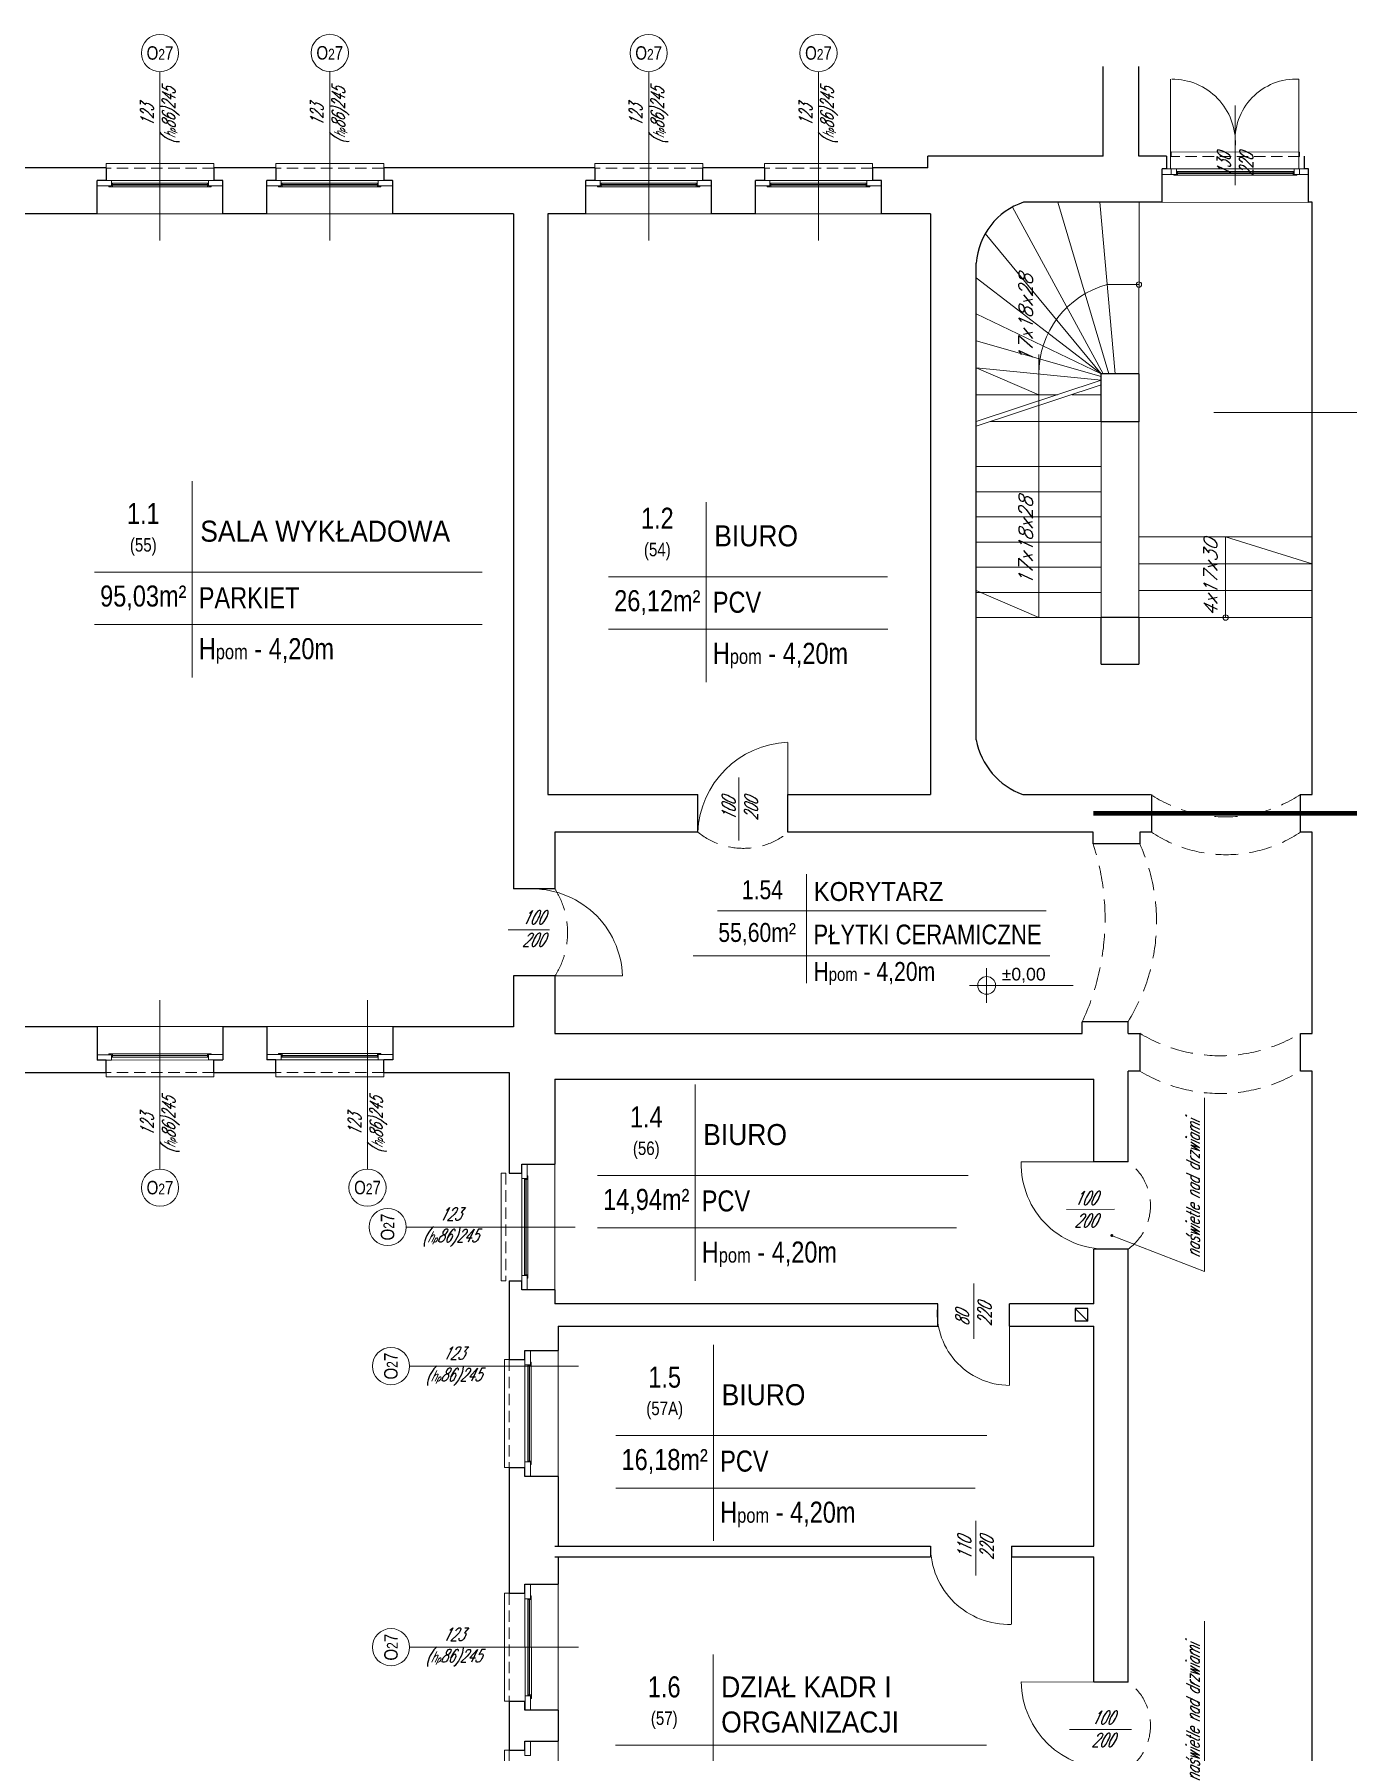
# Model space of a CAD drawing. Header units: millimetres. Extents: x -18485 to 40303, y -22087 to 35064.
# Drawn here: x 6139 to 7601, y 17283 to 19194 of the extents above; entities that cross this region are included whole.
import ezdxf
from ezdxf.enums import TextEntityAlignment as Align

# ---------------------------------------------------------------- set-up
doc = ezdxf.new("R2010")
doc.units = ezdxf.units.MM
doc.linetypes.add('ACAD_ISO12W100', pattern=[21, 12, -3, 0, -3, 0, -3])
doc.linetypes.add('DASHED', pattern=[19.05, 12.7, -6.35])
doc.layers.get('0').update_dxf_attribs({"lineweight": 25})
for name, color, linetype, lineweight in [('01 parter - ściany', 2, 'Continuous', 25), ('03-01_okna', 5, 'Continuous', 15), ('03_drzwi', 1, 'Continuous', 0), ('04-1_widok', 251, 'Continuous', 5), ('04-2_nad', 251, 'DASHED', 5), ('05-03_opis', 10, 'Continuous', 5), ('inw03-02_schody', 6, 'Continuous', 5)]:
    doc.layers.add(name, color=color, linetype=linetype, lineweight=lineweight)
doc.styles.add('arial', font='arial.ttf')
doc.styles.add('ariel', font='arial.ttf', dxfattribs={"width": 0.8})
doc.styles.add('ariel_wym', font='simplex.shx', dxfattribs={"width": 0.65, "oblique": 25})

# ---------------------------------------------------------------- blocks, each defined once
blk = doc.blocks.new('kota rzutowa')
at = {"ltscale": 0.5}
for p, q in [((0, -20.6), (0, 20.6)), ((-20.6, 0), (102.8, 0))]:
    blk.add_line(p, q, dxfattribs=at)
blk.add_circle((0, 0), 10.6, dxfattribs=at)
at = {"ltscale": 0.5, "style": 'arial'}
blk.add_attdef('POZ._POSADKI_WYKOŃCZONWJ', text='', height=15, dxfattribs=at).set_placement((17.9, 1.4), align=Align.BOTTOM_LEFT)
blk.add_attdef('POZ._POSADZKI_KONSTRUKCJA', text='', height=15, dxfattribs=at).set_placement((17, -5), align=Align.TOP_LEFT)

msp = doc.modelspace()

# ---------------------------------------------------------------- hatches: boundary and pattern name
at = {"layer": '03_drzwi'}
h = msp.add_hatch(color=256, dxfattribs=at)
edge = h.paths.add_edge_path()
edge.add_arc((7338.3, 17857.1), 1.77, 0, 360)

# ---------------------------------------------------------------- linework, layer by layer
at = {"layer": '01 parter - ściany'}
for p, q in [((7328.6, 19058.5), (7328.6, 19158.5)), ((7368.4, 19058.5), (7368.4, 19158.5)), ((6218.6, 19045.5), (5995, 19045.5)), ((6218.6, 19045.5), (6218.6, 19031.5)), ((6407.6, 19045.5), (6338.7, 19045.5)), ((6338.7, 19045.5), (6338.7, 19031.5)), ((6407.6, 19045.5), (6407.6, 19031.5)), ((6762.7, 19045.5), (6527.7, 19045.5)), ((6527.7, 19045.5), (6527.7, 19031.5)), ((6762.7, 19045.5), (6762.7, 19031.5)), ((6951.7, 19045.5), (6882.7, 19045.5)), ((6882.7, 19045.5), (6882.7, 19031.5)), ((6951.7, 19045.5), (6951.7, 19031.5)), ((7133.3, 19045.5), (7071.7, 19045.5)), ((7071.7, 19045.5), (7071.7, 19031.5)), ((7328.6, 19058.5), (7133.3, 19058.5)), ((7133.3, 19045.5), (7133.3, 19058.5)), ((7399.2, 19058.5), (7368.4, 19058.5)), ((7394.3, 19007.4), (7394.3, 19044.4)), ((7399.2, 19044.4), (7394.3, 19044.4)), ((7399.2, 19058.5), (7399.2, 19044.4)), ((7552.4, 19058.5), (7552.4, 19044.4)), ((7557.2, 19044.4), (7552.4, 19044.4)), ((7557.2, 19007.4), (7557.2, 19044.4)), ((6208.7, 18994.5), (6208.7, 19031.5)), ((6218.6, 19031.5), (6208.7, 19031.5)), ((6348.6, 19031.5), (6338.7, 19031.5)), ((6348.7, 18994.5), (6348.7, 19031.5)), ((6397.7, 18994.5), (6397.7, 19031.5)), ((6407.6, 19031.5), (6397.7, 19031.5)), ((6537.6, 19031.5), (6527.7, 19031.5)), ((6537.7, 18994.5), (6537.7, 19031.5)), ((6752.7, 18994.5), (6752.7, 19031.5)), ((6762.7, 19031.5), (6752.7, 19031.5)), ((6892.7, 19031.5), (6882.7, 19031.5)), ((6892.7, 18994.5), (6892.7, 19031.5)), ((6941.7, 18994.5), (6941.7, 19031.5)), ((6951.7, 19031.5), (6941.7, 19031.5)), ((7081.7, 19031.5), (7071.7, 19031.5)), ((7081.7, 18994.5), (7081.7, 19031.5)), ((7394.3, 19007.4), (7240, 19007.4)), ((7561.3, 19007.5), (7557.2, 19007.4)), ((7561.3, 18348.1), (7561.3, 19007.5)), ((6208.7, 18994.5), (6005, 18994.5)), ((6397.7, 18994.5), (6348.7, 18994.5)), ((6672.3, 18994.5), (6537.7, 18994.5)), ((6672.3, 18994.5), (6672.3, 18242.9)), ((6752.7, 18994.5), (6710.3, 18994.5)), ((6710.3, 18994.5), (6710.3, 18348.1)), ((6941.7, 18994.5), (6892.7, 18994.5)), ((7136.4, 18994.5), (7081.7, 18994.5)), ((7136.4, 18994.5), (7136.4, 18348.1)), ((7187.4, 18409), (7187.4, 18939.7)), ((7326.4, 18763.1), (7326.4, 18816.3)), ((7368.4, 18816.3), (7326.4, 18816.3)), ((7368.4, 18816.3), (7368.4, 18763)), ((7368.4, 18763), (7326.4, 18763)), ((7326.4, 18493.1), (7326.4, 18545)), ((7368.4, 18545), (7326.4, 18545)), ((7368.4, 18545), (7368.4, 18493.1)), ((7326.4, 18493.1), (7368.4, 18493.1)), ((6710.3, 18348.1), (6877.4, 18348.1)), ((6877.4, 18306.1), (6877.4, 18348.1)), ((6877.4, 18306.1), (6877.4, 18348.1)), ((6977.4, 18348.1), (7136.4, 18348.1)), ((6977.4, 18306.1), (6977.4, 18348.1)), ((7239.3, 18348.1), (7381.4, 18348.1)), ((7382.3, 18348.1), (7382.3, 18306.1)), ((7548.3, 18306.1), (7548.3, 18348.1)), ((7548.3, 18348.1), (7561.3, 18348.1)), ((6877.4, 18306.2), (6718.3, 18306.1)), ((6718.3, 18306.1), (6718.3, 18242.9)), ((7317.4, 18306.1), (6977.4, 18306.1)), ((7317.4, 18293.1), (7317.4, 18306.1)), ((7382.3, 18306.1), (7369.3, 18306.1)), ((7369.3, 18306.1), (7369.3, 18293.1)), ((7561.3, 18306.1), (7548.3, 18306.1)), ((7561.3, 18082.1), (7561.3, 18306.1)), ((7368.4, 18293.1), (7317.4, 18293.1)), ((7369.3, 18293.1), (7318.3, 18293.1)), ((6718.3, 18242.9), (6672.3, 18242.9)), ((6672.3, 18146), (6672.3, 18089.5)), ((6718.3, 18146), (6672.3, 18146)), ((6718.3, 18146), (6718.3, 18082.1)), ((6208.7, 18089.5), (6005, 18089.5)), ((6208.7, 18089.5), (6208.7, 18052.4)), ((6397.7, 18089.5), (6348.7, 18089.5)), ((6348.7, 18089.5), (6348.7, 18052.5)), ((6397.7, 18089.5), (6397.7, 18052.6)), ((6672.3, 18089.5), (6537.7, 18089.5)), ((6537.7, 18089.5), (6537.7, 18052.6)), ((7356.3, 18095.1), (7305.3, 18095.1)), ((7305.3, 18082.1), (7305.3, 18095.1)), ((7356.3, 18082.1), (7356.3, 18095.1)), ((6718.3, 18082.1), (7305.3, 18082.1)), ((7356.3, 18082.1), (7369.3, 18082.1)), ((7356.3, 18082.1), (7369.3, 18082.1)), ((7369.3, 18082.1), (7369.3, 18040.1)), ((7548.3, 18040.1), (7548.3, 18082.1)), ((7548.3, 18082.1), (7561.3, 18082.1)), ((6218.6, 18052.4), (6208.7, 18052.4)), ((6218.6, 18038.4), (6218.6, 18052.4)), ((6338.7, 18038.4), (6338.7, 18052.5)), ((6348.6, 18052.4), (6338.7, 18052.4)), ((6407.6, 18052.6), (6397.7, 18052.6)), ((6407.6, 18038.5), (6407.6, 18052.6)), ((6527.7, 18038.5), (6527.7, 18052.6)), ((6537.6, 18052.6), (6527.7, 18052.6)), ((5995, 18038.5), (6218.6, 18038.5)), ((6338.7, 18038.5), (6407.6, 18038.5)), ((6527.7, 18038.5), (6667.3, 18038.5)), ((6667.3, 18038.5), (6667.3, 17926.5)), ((6718.3, 18031.1), (6718.3, 17936.5)), ((6718.3, 18031.1), (7318.3, 18031.1)), ((7318.3, 17939), (7318.3, 18031.1)), ((7356.3, 17939), (7356.3, 18040.1)), ((7369.3, 18040.1), (7356.3, 18040.1)), ((7561.3, 18040.1), (7548.3, 18040.1)), ((7561.3, 17082.1), (7561.3, 18040.1)), ((6681.3, 17936.5), (6718.3, 17936.5)), ((6681.3, 17926.5), (6681.3, 17936.5)), ((7356.3, 17939), (7318.3, 17939)), ((6667.3, 17926.5), (6681.3, 17926.5)), ((7318.3, 17781.1), (7318.3, 17842)), ((7356.3, 17842), (7318.3, 17842)), ((7356.3, 17360), (7356.3, 17842)), ((6667.3, 17806.5), (6667.3, 17719)), ((6667.3, 17806.5), (6681.3, 17806.5)), ((6681.3, 17796.5), (6681.3, 17806.5)), ((6718.3, 17796.5), (6681.3, 17796.5)), ((6718.3, 17796.5), (6718.3, 17781.1)), ((7144.4, 17781.1), (6718.3, 17781.1)), ((7144.4, 17756.1), (7144.4, 17781.1)), ((7318.3, 17781.1), (7224.4, 17781.1)), ((7224.4, 17756.1), (7224.4, 17781.1)), ((7311.5, 17775.8), (7297.5, 17775.8)), ((7297.5, 17775.8), (7297.5, 17761.8)), ((7311.5, 17761.8), (7297.5, 17775.8)), ((7311.5, 17761.8), (7297.5, 17761.8)), ((7311.5, 17761.8), (7311.5, 17775.8)), ((6722, 17756.1), (6722, 17729)), ((6722, 17756.1), (7144.4, 17756.1)), ((7224.4, 17756.1), (7318.3, 17756.1)), ((7318.3, 17511.3), (7318.3, 17756.1)), ((6685, 17729), (6722, 17729)), ((6685, 17719), (6685, 17729)), ((6667.3, 17719), (6685, 17719)), ((6667.3, 17599), (6667.3, 17458.8)), ((6667.3, 17599), (6685, 17599)), ((6685, 17589), (6685, 17599)), ((6722, 17589), (6685, 17589)), ((6722, 17589), (6722, 17511.3)), ((6718.3, 17511.3), (7136.4, 17511.3)), ((6718.3, 17499.3), (7136.4, 17499.3)), ((6722, 17499.3), (6722, 17468.8)), ((7136.4, 17511.3), (7136.4, 17499.3)), ((7226.4, 17511.3), (7318.3, 17511.3)), ((7226.4, 17511.3), (7226.4, 17499.3)), ((7226.4, 17499.3), (7318.3, 17499.3)), ((7318.3, 17360), (7318.3, 17499.3)), ((6667.3, 17458.8), (6685, 17458.8)), ((6685, 17468.8), (6722, 17468.8)), ((6685, 17458.8), (6685, 17468.8)), ((7356.3, 17360), (7318.3, 17360)), ((6667.3, 17338.8), (6667.3, 17284.1)), ((6667.3, 17338.8), (6685, 17338.8)), ((6685, 17328.8), (6685, 17338.8)), ((6722, 17328.8), (6685, 17328.8)), ((6722, 17328.8), (6722, 17294.1)), ((6667.3, 17284.1), (6685, 17284.1)), ((6685, 17294.1), (6722, 17294.1)), ((6685, 17284.1), (6685, 17294.1))]:
    msp.add_line(p, q, dxfattribs=at)
for centre, radius, start, end in [((7264.2, 18934.3), 77, 108.3135, 176.0296), ((7265.7, 18423.2), 79.6, 190.3173, 250.6294)]:
    msp.add_arc(centre, radius, start, end, dxfattribs=at)
at = {"layer": '03-01_okna', "linetype": 'Continuous', "lineweight": 0}
for p, q in [((7404.2, 19058.3), (7404.2, 19063.3)), ((7547.3, 19063.2), (7404.2, 19063.3)), ((7547.3, 19058.2), (7547.3, 19063.2)), ((6218.6, 19045.3), (6218.6, 19050.3)), ((6338.7, 19050.3), (6218.6, 19050.3)), ((6338.7, 19045.3), (6338.7, 19050.3)), ((6407.6, 19045.3), (6407.6, 19050.3)), ((6527.7, 19050.3), (6407.6, 19050.3)), ((6527.7, 19045.3), (6527.7, 19050.3)), ((6762.7, 19045.3), (6762.7, 19050.3)), ((6882.8, 19050.3), (6762.7, 19050.3)), ((6882.8, 19045.3), (6882.8, 19050.3)), ((6951.7, 19045.3), (6951.7, 19050.3)), ((7071.8, 19050.3), (6951.7, 19050.3)), ((7071.8, 19045.3), (7071.8, 19050.3)), ((7410.3, 19044.4), (7541.2, 19044.4)), ((7541.2, 19041.4), (7410.3, 19041.4)), ((7411.3, 19037.4), (7411.3, 19041.4)), ((7540.2, 19037.4), (7540.2, 19041.4)), ((6224.7, 19031.5), (6332.7, 19031.5)), ((6332.7, 19028.5), (6224.7, 19028.5)), ((6225.7, 19024.5), (6225.7, 19028.5)), ((6331.7, 19027), (6225.7, 19027)), ((6331.7, 19026.5), (6225.7, 19026.5)), ((6331.7, 19024.5), (6331.7, 19028.5)), ((6413.7, 19031.5), (6521.7, 19031.5)), ((6521.7, 19028.5), (6413.7, 19028.5)), ((6414.7, 19024.5), (6414.7, 19028.5)), ((6520.7, 19027), (6414.7, 19027)), ((6520.7, 19026.5), (6414.7, 19026.5)), ((6520.7, 19024.5), (6520.7, 19028.5)), ((6768.7, 19031.5), (6876.7, 19031.5)), ((6876.7, 19028.5), (6768.7, 19028.5)), ((6769.7, 19024.5), (6769.7, 19028.5)), ((6875.7, 19027), (6769.7, 19027)), ((6875.7, 19026.5), (6769.7, 19026.5)), ((6875.7, 19024.5), (6875.7, 19028.5)), ((6957.7, 19031.5), (7065.7, 19031.5)), ((7065.7, 19028.5), (6957.7, 19028.5)), ((6958.7, 19024.5), (6958.7, 19028.5)), ((7064.7, 19027), (6958.7, 19027)), ((7064.7, 19026.5), (6958.7, 19026.5)), ((7064.7, 19024.5), (7064.7, 19028.5)), ((7540.2, 19039.9), (7411.3, 19039.9)), ((7540.2, 19039.4), (7411.3, 19039.4)), ((6332.7, 18055.5), (6224.7, 18055.4)), ((6224.7, 18052.4), (6332.7, 18052.5)), ((6225.7, 18059.4), (6225.7, 18055.4)), ((6331.7, 18057.5), (6225.7, 18057.4)), ((6331.7, 18057), (6225.7, 18056.9)), ((6331.7, 18059.5), (6331.7, 18055.5)), ((6521.7, 18055.6), (6413.7, 18055.6)), ((6413.7, 18052.6), (6521.7, 18052.6)), ((6414.7, 18059.6), (6414.7, 18055.6)), ((6520.7, 18057.6), (6414.7, 18057.6)), ((6520.7, 18057.1), (6414.7, 18057.1)), ((6520.7, 18059.6), (6520.7, 18055.6)), ((6218.6, 18038.6), (6218.6, 18033.6)), ((6338.7, 18033.6), (6218.6, 18033.6)), ((6338.7, 18038.6), (6338.7, 18033.6)), ((6407.6, 18038.7), (6407.6, 18033.7)), ((6527.7, 18033.7), (6407.6, 18033.7)), ((6527.7, 18038.7), (6527.7, 18033.7)), ((6658.6, 17926.5), (6658.6, 17806.5)), ((6663.6, 17926.5), (6658.6, 17926.5)), ((6681.3, 17812.5), (6681.3, 17920.5)), ((6684.3, 17920.5), (6684.3, 17812.5)), ((6688.3, 17919.5), (6684.3, 17919.5)), ((6685.8, 17919.5), (6685.8, 17813.5)), ((6686.3, 17919.5), (6686.3, 17813.5)), ((6663.6, 17806.5), (6658.6, 17806.5)), ((6688.3, 17813.5), (6684.3, 17813.5)), ((6662.3, 17719), (6662.3, 17599)), ((6667.3, 17719), (6662.3, 17719)), ((6685, 17605), (6685, 17713)), ((6688, 17713), (6688, 17605)), ((6692, 17712), (6688, 17712)), ((6689.5, 17712), (6689.5, 17606)), ((6690, 17712), (6690, 17606)), ((6667.3, 17599), (6662.3, 17599)), ((6692, 17606), (6688, 17606)), ((6662.3, 17458.8), (6662.3, 17338.8)), ((6667.3, 17458.8), (6662.3, 17458.8)), ((6685.1, 17344.8), (6685, 17452.8)), ((6688, 17452.8), (6688.1, 17344.8)), ((6692, 17451.8), (6688, 17451.8)), ((6689.5, 17451.8), (6689.6, 17345.8)), ((6690, 17451.8), (6690.1, 17345.8)), ((6692.1, 17345.8), (6688.1, 17345.8)), ((6667.3, 17338.8), (6662.3, 17338.8)), ((6662.3, 17284.1), (6662.3, 17164.1)), ((6667.3, 17284.1), (6662.3, 17284.1))]:
    msp.add_line(p, q, dxfattribs=at)
at = {"layer": '03-01_okna', "linetype": 'DASHED'}
for p, q in [((6338.7, 19045.3), (6218.6, 19045.3)), ((6527.7, 19045.3), (6407.6, 19045.3)), ((6882.8, 19045.3), (6762.7, 19045.3)), ((7071.8, 19045.3), (6951.7, 19045.3)), ((7547.3, 19058.2), (7404.2, 19058.3)), ((6338.7, 18038.6), (6218.6, 18038.6)), ((6527.7, 18038.7), (6407.6, 18038.7)), ((6663.6, 17926.5), (6663.6, 17806.5)), ((6667.3, 17719), (6667.3, 17599)), ((6667.3, 17458.8), (6667.3, 17338.8)), ((6667.3, 17284.1), (6667.3, 17164.1))]:
    msp.add_line(p, q, dxfattribs=at)
at = {"layer": '03-01_okna', "linetype": 'Continuous', "lineweight": 0}
for points in [[(7394.3, 19038.4), (7410.3, 19038.4), (7410.3, 19044.4), (7394.3, 19044.4)], [(7541.2, 19038.4), (7557.2, 19038.4), (7557.2, 19044.4), (7541.2, 19044.4)], [(6208.7, 19025.5), (6224.7, 19025.5), (6224.7, 19031.5), (6208.7, 19031.5)], [(6332.7, 19025.5), (6348.7, 19025.5), (6348.7, 19031.5), (6332.7, 19031.5)], [(6397.7, 19025.5), (6413.7, 19025.5), (6413.7, 19031.5), (6397.7, 19031.5)], [(6521.7, 19025.5), (6537.7, 19025.5), (6537.7, 19031.5), (6521.7, 19031.5)], [(6752.7, 19025.5), (6768.7, 19025.5), (6768.7, 19031.5), (6752.7, 19031.5)], [(6876.7, 19025.5), (6892.7, 19025.5), (6892.7, 19031.5), (6876.7, 19031.5)], [(6941.7, 19025.5), (6957.7, 19025.5), (6957.7, 19031.5), (6941.7, 19031.5)], [(7065.7, 19025.5), (7081.7, 19025.5), (7081.7, 19031.5), (7065.7, 19031.5)], [(6208.7, 18058.4), (6224.7, 18058.4), (6224.7, 18052.4), (6208.7, 18052.4)], [(6332.7, 18058.5), (6348.7, 18058.5), (6348.7, 18052.5), (6332.7, 18052.5)], [(6397.7, 18058.6), (6413.7, 18058.6), (6413.7, 18052.6), (6397.7, 18052.6)], [(6521.7, 18058.6), (6537.7, 18058.6), (6537.7, 18052.6), (6521.7, 18052.6)], [(6687.3, 17920.5), (6687.3, 17936.5), (6681.3, 17936.5), (6681.3, 17920.5)], [(6687.3, 17796.5), (6687.3, 17812.5), (6681.3, 17812.5), (6681.3, 17796.5)], [(6691, 17713), (6691, 17729), (6685, 17729), (6685, 17713)], [(6691, 17589), (6691, 17605), (6685, 17605), (6685, 17589)], [(6691, 17452.8), (6691, 17468.8), (6685, 17468.8), (6685, 17452.8)], [(6691.1, 17328.8), (6691.1, 17344.8), (6685.1, 17344.8), (6685.1, 17328.8)], [(6691, 17278.1), (6691, 17294.1), (6685, 17294.1), (6685, 17278.1)]]:
    msp.add_lwpolyline(points, close=True, dxfattribs=at)
for points in [[(6335.7, 19025.5), (6335.7, 19024.5), (6221.7, 19024.5), (6221.7, 19025.5)], [(6524.7, 19025.5), (6524.7, 19024.5), (6410.7, 19024.5), (6410.7, 19025.5)], [(6879.7, 19025.5), (6879.7, 19024.5), (6765.7, 19024.5), (6765.7, 19025.5)], [(7068.7, 19025.5), (7068.7, 19024.5), (6954.7, 19024.5), (6954.7, 19025.5)], [(7544.2, 19038.4), (7544.2, 19037.4), (7407.3, 19037.4), (7407.3, 19038.4)], [(6335.7, 18058.5), (6335.7, 18059.5), (6221.7, 18059.4), (6221.7, 18058.4)], [(6524.7, 18058.6), (6524.7, 18059.6), (6410.7, 18059.6), (6410.7, 18058.6)], [(6687.3, 17923.5), (6688.3, 17923.5), (6688.3, 17809.5), (6687.3, 17809.5)], [(6691, 17716), (6692, 17716), (6692, 17602), (6691, 17602)], [(6691, 17455.8), (6692, 17455.8), (6692.1, 17341.8), (6691.1, 17341.8)]]:
    msp.add_lwpolyline(points, dxfattribs=at)
at = {"layer": '03_drzwi'}
for p, q in [((7403.5, 19144.4), (7403.5, 19044.4)), ((7546.5, 19144.4), (7546.5, 19044.4)), ((7475.7, 19026.4), (7475.7, 19115.1)), ((7404.2, 19044.4), (7399.2, 19044.4)), ((7404.2, 19044.4), (7404.2, 19038.4)), ((7547.2, 19044.4), (7547.2, 19038.4)), ((7556.5, 19044.4), (7547.2, 19044.4)), ((7404.2, 19038.4), (7394.3, 19038.4)), ((7557.2, 19038.4), (7547.2, 19038.4)), ((6977.4, 18406.1), (6977.4, 18306.1)), ((6923, 18367), (6923.1, 18297)), ((6712.1, 18197.3), (6666.2, 18197.3)), ((6793.5, 18146), (6693.5, 18146)), ((7441.5, 18010.5), (7441.5, 17816.9)), ((7237.3, 17939), (7337.3, 17939)), ((7287.9, 17886.2), (7341.1, 17886.3)), ((7441.5, 17816.9), (7338, 17857)), ((7184.6, 17803.8), (7184.6, 17741.9)), ((7224.4, 17690.4), (7224.4, 17781.1)), ((7186.7, 17539.4), (7186.7, 17478.5)), ((7226.4, 17511.3), (7226.4, 17424.3)), ((7441.3, 17427.6), (7441.3, 17234.1)), ((7237.3, 17360.1), (7337.3, 17360)), ((7291.3, 17307.3), (7360.2, 17307.3))]:
    msp.add_line(p, q, dxfattribs=at)
for centre, radius, start, end in [((7405.1, 19073.7), 70.7, 357.6901, 90.1548), ((7543.2, 19076.8), 67.7, 87.1838, 184.9713), ((6981.6, 18301.9), 104.3, 92.3589, 177.6786), ((6693, 18142.4), 100.6, 2.0674, 92.4548), ((7331.9, 17936.4), 94.5, 178.4014, 273.9414), ((7224.6, 17771.1), 80.8, 172.8795, 269.8598), ((7223.4, 17511.2), 87, 179.9185, 271.9429), ((7336.1, 17361.9), 98.8, 181.0473, 270.7191)]:
    msp.add_arc(centre, radius, start, end, dxfattribs=at)
at = {"layer": '04-1_widok'}
for p, q in [((7394.2, 19007.3), (7557.2, 19007.2)), ((6208.6, 18994.3), (6348.7, 18994.3)), ((6397.6, 18994.3), (6537.7, 18994.3)), ((6752.7, 18994.3), (6892.7, 18994.3)), ((6941.7, 18994.3), (7081.7, 18994.3)), ((7326.4, 18545), (7326.4, 18763)), ((7368.4, 18545), (7368.4, 18763)), ((6208.6, 18089.6), (6348.7, 18089.6)), ((6397.6, 18089.7), (6537.7, 18089.7)), ((6718.3, 17796.5), (6718.3, 17936.5)), ((6722, 17589), (6722, 17729)), ((6722, 17328.7), (6722, 17468.8)), ((6722, 17154), (6722, 17294.1))]:
    msp.add_line(p, q, dxfattribs=at)
at = {"layer": '04-2_nad', "ltscale": 2}
for centre, radius, start, end in [((7464.9, 18474.2), 151.2, 236.4998, 303.5002), ((6928, 18367.9), 79.8, 230.6952, 308.2375), ((7465.3, 18430.6), 149.6, 236.2961, 303.7039), ((7060.7, 18209.4), 270, 334.9628, 18.0612), ((7177.5, 18206.3), 210.5, 328.1305, 24.3565), ((6641.6, 18194.4), 90.8, 327.7339, 32.2661), ((7458.8, 18229.9), 172.7, 238.7868, 301.2132), ((7458.8, 18187.9), 172.7, 238.7868, 301.2132), ((7321.8, 17890.5), 59.5, 305.4385, 54.5493), ((7321.8, 17311.6), 59.5, 305.4385, 54.5493)]:
    msp.add_arc(centre, radius, start, end, dxfattribs=at)
at = {"layer": '05-03_opis', "lineweight": 0}
for p, q in [((6278.7, 18964.7), (6278.7, 19152.7)), ((6467.7, 18964.9), (6467.7, 19152.9)), ((6822.7, 18964.7), (6822.7, 19152.7)), ((7011.7, 18964.7), (7011.7, 19152.7)), ((6278.7, 18119), (6278.7, 17931)), ((6509.7, 18119.1), (6509.7, 17931.1)), ((6740.9, 17866.5), (6552.8, 17866.5)), ((6744.5, 17711.7), (6556.5, 17711.7)), ((6744.6, 17398.8), (6556.5, 17398.8))]:
    msp.add_line(p, q, dxfattribs=at)
at = {"layer": '05-03_opis'}
for p, q in [((7451.7, 18773.1), (8181, 18773.1)), ((6314.6, 18696.8), (6314.6, 18478.4)), ((6886.8, 18673.5), (6886.8, 18473.2)), ((6205.7, 18595.7), (6637.4, 18595.7)), ((6777.9, 18590.5), (7088.4, 18590.5)), ((6205.7, 18537.4), (6637.4, 18537.4)), ((6777.9, 18532.1), (7089, 18532.1)), ((6998.3, 18259.2), (6998.3, 18138)), ((6899.3, 18218.5), (7265.1, 18218.5)), ((6872.2, 18168.4), (7269.4, 18168.4)), ((6874.5, 18025.1), (6874.5, 17806.7)), ((6765.6, 17924), (7178.5, 17924)), ((6765.6, 17865.6), (7165.5, 17865.6)), ((6895, 17735.5), (6895, 17517.1)), ((6786.1, 17634.4), (7199.1, 17634.4)), ((6786.1, 17576), (7186, 17576)), ((6894.5, 17390.7), (6894.5, 17172.3)), ((6785.6, 17289.6), (7198.6, 17289.6))]:
    msp.add_line(p, q, dxfattribs=at)
at = {"layer": '05-03_opis', "linetype": 'ACAD_ISO12W100', "ltscale": 5, "const_width": 5}
msp.add_lwpolyline([(7317.8, 18327.1), (7623.3, 18327.1)], dxfattribs=at)
at = {"layer": '05-03_opis', "lineweight": 0}
for centre in [(6278.7, 19173.4), (6467.7, 19173.6), (6822.7, 19173.4), (7011.7, 19173.4), (6278.7, 17910.3), (6509.7, 17910.4), (6532.1, 17866.5), (6535.8, 17711.7), (6535.9, 17398.8)]:
    msp.add_circle(centre, 20.7, dxfattribs=at)
at = {"layer": 'inw03-02_schody'}
for p, q in [((7334.8, 18816.3), (7278.1, 19007.4)), ((7342.1, 18816.3), (7325, 19007.4)), ((7368.4, 18816.3), (7368.5, 19007.4)), ((7227.5, 19002), (7328.6, 18816.3)), ((7197.3, 18972.4), (7326.4, 18816.3)), ((7326.4, 18816.3), (7187.4, 18923.3)), ((7333.2, 18915.7), (7368.4, 18915.7)), ((7326.4, 18816.3), (7187.4, 18883.1)), ((7326.4, 18813.3), (7187.4, 18853.1)), ((7256.9, 18725), (7256.9, 18838)), ((7326.4, 18809.3), (7187.4, 18823.1)), ((7256.9, 18793.1), (7187.4, 18823.1)), ((7187.4, 18763.1), (7326.4, 18809.3)), ((7187.4, 18757.9), (7326.4, 18804)), ((7277.8, 18793.1), (7187.4, 18793.1)), ((7326.4, 18793.1), (7293.7, 18793.1)), ((7326.4, 18763.1), (7203.3, 18763.1)), ((7256.9, 18545), (7256.9, 18725)), ((7326.4, 18713), (7187.4, 18713)), ((7326.4, 18685), (7187.4, 18685)), ((7326.4, 18657), (7187.4, 18657)), ((7326.4, 18629), (7187.4, 18629)), ((7561.3, 18635), (7368.4, 18635)), ((7464.9, 18635), (7464.9, 18545)), ((7464.9, 18635), (7561.3, 18605)), ((7368.4, 18605), (7561.3, 18605)), ((7326.4, 18601), (7187.4, 18601)), ((7256.9, 18545), (7187.4, 18575)), ((7326.4, 18573), (7187.4, 18573)), ((7561.3, 18575), (7368.4, 18575)), ((7326.4, 18545), (7187.4, 18545)), ((7561.3, 18545), (7368.4, 18545))]:
    msp.add_line(p, q, dxfattribs=at)
for centre in [(7368.4, 18915.7), (7464.9, 18545)]:
    msp.add_circle(centre, 3, dxfattribs=at)
msp.add_arc((7359.9, 18816.2), 103, 105.0288, 180, dxfattribs=at)

# ---------------------------------------------------------------- block references
at = {"layer": '05-03_opis', "xscale": 0.9359999999996944, "yscale": 0.9359999999942374, "zscale": 0.9359999999996944}
msp.add_blockref('kota rzutowa', (7198.9, 18135.5), dxfattribs=at).add_auto_attribs({'POZ._POSADKI_WYKOŃCZONWJ': '%%P0,00'})

# ---------------------------------------------------------------- texts
at = {"layer": '03_drzwi', "char_height": 15, "rotation": 90, "style": 'ariel_wym'}
for s, insert, width, attachment_point in [('130\\P220', (7495.4, 19036.4), 160.59, 7), ('100\\P200', (6904.2, 18319.1), 160.59, 1), ('naświetle nad drzwiami', (7421, 17832.3), 201.012, 1), ('80\\P220', (7204.2, 17756.2), 160.59, 7), ('110\\P220', (7206.5, 17496), 160.59, 7), ('naświetle nad drzwiami', (7420.8, 17249.4), 201.012, 1)]:
    msp.add_mtext(s, dxfattribs=dict(at, insert=insert, width=width, attachment_point=attachment_point))
at = {"layer": '03_drzwi', "char_height": 15, "width": 160.59, "attachment_point": 1, "style": 'ariel_wym'}
for insert in [(6681.7, 18218.8), (7296.4, 17906.3), (7315.5, 17328)]:
    msp.add_mtext('100\\P200', dxfattribs=dict(at, insert=insert))
at = {"layer": '05-03_opis', "lineweight": 0, "attachment_point": 5}
for s, insert, char_height, width, style in [('O{\\H0.8x;2}7', (6278.7, 19173.4), 15, 75.194, 'ariel'), ('O{\\H0.8x;2}7', (6467.7, 19173.6), 15, 75.194, 'ariel'), ('O{\\H0.8x;2}7', (6822.7, 19173.4), 15, 75.194, 'ariel'), ('O{\\H0.8x;2}7', (7011.7, 19173.4), 15, 75.194, 'ariel'), ('O{\\H0.8x;2}7', (6278.7, 17910.3), 15, 75.194, 'ariel'), ('O{\\H0.8x;2}7', (6509.7, 17910.4), 15, 75.194, 'ariel'), ('123\\P({\\H0.8333x;h\\H0.6x;p}86)245', (6601.7, 17866.5), 14.4, 62.661, 'ariel_wym'), ('123\\P({\\H0.8333x;h\\H0.6x;p}86)245', (6605.4, 17711.7), 14.4, 62.661, 'ariel_wym'), ('123\\P({\\H0.8333x;h\\H0.6x;p}86)245', (6605.4, 17398.8), 14.4, 62.661, 'ariel_wym')]:
    msp.add_mtext(s, dxfattribs=dict(at, insert=insert, char_height=char_height, width=width, style=style))
at = {"layer": '05-03_opis', "lineweight": 0, "attachment_point": 5, "rotation": 90}
for s, insert, char_height, width, style in [('123\\P({\\H0.8333x;h\\H0.6x;p}86)245', (6278.7, 19103.8), 14.4, 62.661, 'ariel_wym'), ('123\\P({\\H0.8333x;h\\H0.6x;p}86)245', (6467.7, 19104), 14.4, 62.661, 'ariel_wym'), ('123\\P({\\H0.8333x;h\\H0.6x;p}86)245', (6822.7, 19103.8), 14.4, 62.661, 'ariel_wym'), ('123\\P({\\H0.8333x;h\\H0.6x;p}86)245', (7011.7, 19103.8), 14.4, 62.661, 'ariel_wym'), ('{\\W1;17x18x28}', (7242.4, 18877.6), 15, 55, 'ariel_wym'), ('{\\W1;17x18x28}', (7242.4, 18629.9), 15, 55, 'ariel_wym'), ('{\\W1;4x17x30}', (7448.1, 18589), 15, 55, 'ariel_wym'), ('123\\P({\\H0.8333x;h\\H0.6x;p}86)245', (6278.7, 17979.9), 14.4, 62.661, 'ariel_wym'), ('123\\P({\\H0.8333x;h\\H0.6x;p}86)245', (6509.7, 17980), 14.4, 62.661, 'ariel_wym'), ('O{\\H0.8x;2}7', (6532.1, 17866.5), 15, 75.194, 'ariel'), ('O{\\H0.8x;2}7', (6535.8, 17711.7), 15, 75.194, 'ariel'), ('O{\\H0.8x;2}7', (6535.9, 17398.8), 15, 75.194, 'ariel')]:
    msp.add_mtext(s, dxfattribs=dict(at, insert=insert, char_height=char_height, width=width, style=style))
at = {"layer": '05-03_opis', "style": 'ariel'}
for s, insert, char_height, width, attachment_point in [('{\\fArial|b0|i0|c238|p34;1.1\\P\\H0.6404x;(55)}', (6260.1, 18643.2), 23.423, 108.913, 5), ('{\\fArial|b0|i0|c238|p34;1.2\\P\\H0.6404x;(54)}', (6832.3, 18638), 23.423, 108.913, 5), ('{\\fArial|b0|i0|c238|p34;\\W0.9;SALA WYKŁADOWA}', (6323.5, 18641), 23.423, 356.637, 4), ('{\\fArial|b0|i0|c238|p34;\\W0.9;BIURO}', (6895.7, 18635.8), 23.423, 356.637, 4), ('{\\fArial|b0|i0|c238|p34;95,03m²}', (6260.1, 18566.8), 23.423, 108.913, 5), ('{\\fArial|b0|i0|c238|p34; PARKIET}', (6314.6, 18567.1), 23.423, 322.789, 4), ('{\\fArial|b0|i0|c238|p34;26,12m²}', (6832.3, 18561.6), 23.423, 108.913, 5), ('{\\fArial|b0|i0|c238|p34; PCV}', (6886.8, 18561.9), 23.423, 322.789, 4), ('{\\fArial|b0|i0|c238|p34; H\\H0.7x;pom\\H1.429x; - 4,20m}', (6314.6, 18507.9), 23.423, 322.789, 4), ('{\\fArial|b0|i0|c238|p34; H\\H0.7x;pom\\H1.429x; - 4,20m}', (6886.8, 18502.7), 23.423, 322.789, 4), ('{\\fArial|b0|i0|c238|p34;1.54}', (6949.3, 18241.9), 21.081, 98.021, 5), ('\\W0.9;{\\fArial|b0|i0|c238|p34;KORYTARZ}', (7006.4, 18239.9), 21.081, 320.974, 4), ('{\\fArial|b0|i0|c238|p34;55,60m²}', (6943.4, 18192.5), 21.081, 98.021, 5), ('{\\fArial|b0|i0|c238|p34;PŁYTKI CERAMICZNE}', (7006, 18192.1), 22, 322.789, 4), ('{\\fArial|b0|i0|c238|p34; H\\H0.7x;pom\\H1.429x; - 4,20m}', (6999.6, 18148.8), 21.081, 290.51, 4), ('{\\fArial|b0|i0|c238|p34;1.4\\P\\H0.6404x;(56)}', (6820, 17971.5), 23.423, 108.913, 5), ('{\\fArial|b0|i0|c238|p34;\\W0.9;BIURO}', (6883.4, 17969.3), 23.423, 356.637, 4), ('{\\fArial|b0|i0|c238|p34;14,94m²}', (6820, 17895.1), 23.423, 108.913, 5), (' PCV', (6874.5, 17895.4), 23.42, 322.789, 4), ('{\\fArial|b0|i0|c238|p34; H\\H0.7x;pom\\H1.429x; - 4,20m}', (6874.5, 17836.2), 23.423, 322.789, 4), ('{\\fArial|b0|i0|c238|p34;1.5\\P\\H0.6404x;(57A)}', (6840.5, 17681.9), 23.423, 108.913, 5), ('{\\fArial|b0|i0|c238|p34;\\W0.9;BIURO}', (6903.9, 17679.7), 23.423, 356.637, 4), ('{\\fArial|b0|i0|c238|p34;16,18m²}', (6840.5, 17605.5), 23.423, 108.913, 5), (' PCV', (6895, 17605.8), 23.42, 322.789, 4), ('{\\fArial|b0|i0|c238|p34; H\\H0.7x;pom\\H1.429x; - 4,20m}', (6895, 17546.6), 23.423, 322.789, 4), ('{\\fArial|b0|i0|c238|p34;1.6\\P\\H0.6404x;(57)}', (6840, 17337.1), 23.423, 108.913, 5), ('{\\fArial|b0|i0|c238|p34;\\W0.9;DZIAŁ KADR I ORGANIZACJI}', (6903.4, 17334.9), 23.423, 356.637, 4)]:
    msp.add_mtext(s, dxfattribs=dict(at, insert=insert, char_height=char_height, width=width, attachment_point=attachment_point))

doc.saveas('drawing.dxf')
